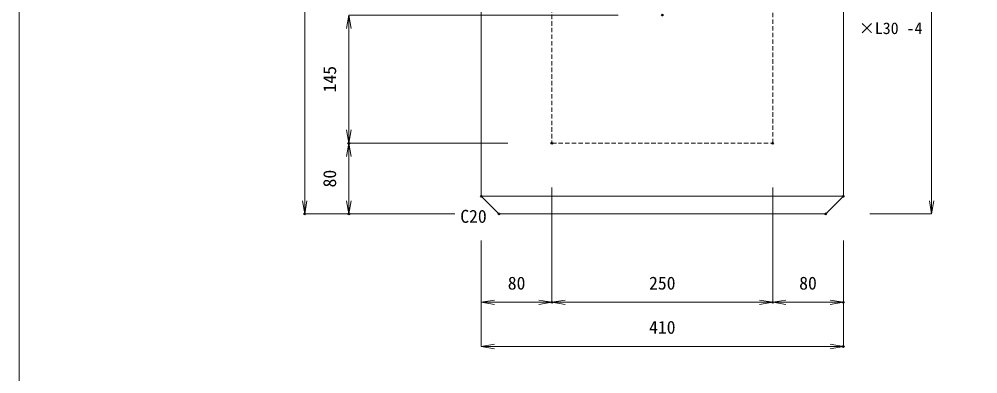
# Model space of a CAD drawing. Units: millimetres, scale not verified. Extents: x -1945 to 1945, y -1349 to 1491.
# Drawn here: x -1945 to -859, y -348 to 53 of the extents above; entities that cross this region are included whole.
import ezdxf
from ezdxf.enums import TextEntityAlignment as Align

# ---------------------------------------------------------------- set-up
doc = ezdxf.new("R2010")
doc.units = ezdxf.units.MM
doc.header["$LTSCALE"] = 10
doc.header["$PDMODE"] = 32
doc.header["$PDSIZE"] = 2
doc.linetypes.add('USER1', pattern=[0.75, 0.5, -0.25])
for name, color, linetype, lineweight in [('0-1_TITLE', 7, 'Continuous', 18), ('0-3_KIJUN', 7, 'USER1', 18), ('0-5_SUNPO_S10', 3, 'Continuous', 18), ('0-9__0-0_0', 7, 'Continuous', 18)]:
    doc.layers.add(name, color=color, linetype=linetype, lineweight=lineweight)
doc.layers.add('0-A__0-2_DEFPOINTS', color=7, linetype='Continuous')
doc.styles.add('ＭＳ ゴシック', font='')
doc.styles.get('ＭＳ ゴシック').set_extended_font_data('MS Gothic')

# ---------------------------------------------------------------- blocks, each defined once
blk = doc.blocks.new('_OPEN')
at = {"layer": '0-9__0-0_0'}
blk.add_line((0, 0), (-1, 0), dxfattribs=at)
blk.add_lwpolyline([(-1, 0.1667), (0, 0), (-1, -0.1667)], dxfattribs=at)
blk = doc.blocks.new('_D6')
at = {"layer": '0-5_SUNPO_S10'}
for p, q in [((553.34, 1333.08), (373.34, 1333.08)), ((373.34, 1318.08), (373.34, 1268.08)), ((493.34, 1253.08), (373.34, 1253.08))]:
    blk.add_line(p, q, dxfattribs=at)
at = {"layer": '0-A__0-2_DEFPOINTS'}
for p in [(603.34, 1333.08), (373.34, 1253.08), (543.34, 1253.08)]:
    blk.add_point(p, dxfattribs=at)
at = {"layer": '0-5_SUNPO_S10', "xscale": 15, "yscale": 15}
for p, rotation in [((373.34, 1333.08), 90), ((373.34, 1253.08), 270)]:
    blk.add_blockref('_OPEN', p, dxfattribs=dict(at, rotation=rotation))
at = {"layer": '0-5_SUNPO_S10', "color": 7, "style": 'ＭＳ ゴシック'}
blk.add_text('80', height=14.66, rotation=90, dxfattribs=at).set_placement((363.34, 1283.08), align=Align.BOTTOM_LEFT)
blk = doc.blocks.new('_D7')
at = {"layer": '0-5_SUNPO_S10'}
for p, q in [((499.23, 1896.08), (323.34, 1896.08)), ((323.34, 1881.08), (323.34, 1268.08)), ((493.34, 1253.08), (323.34, 1253.08))]:
    blk.add_line(p, q, dxfattribs=at)
at = {"layer": '0-A__0-2_DEFPOINTS'}
for p in [(549.23, 1896.08), (323.34, 1253.08), (543.34, 1253.08)]:
    blk.add_point(p, dxfattribs=at)
at = {"layer": '0-5_SUNPO_S10', "xscale": 15, "yscale": 15}
for p, rotation in [((323.34, 1896.08), 90), ((323.34, 1253.08), 270)]:
    blk.add_blockref('_OPEN', p, dxfattribs=dict(at, rotation=rotation))
at = {"layer": '0-5_SUNPO_S10', "color": 7, "style": 'ＭＳ ゴシック'}
blk.add_text('643', height=14.66, rotation=90, dxfattribs=at).set_placement((313.34, 1559.58), align=Align.BOTTOM_LEFT)
blk = doc.blocks.new('_D8')
at = {"layer": '0-5_SUNPO_S10'}
for p, q in [((603.34, 1283.08), (603.34, 1153.08)), ((523.34, 1223.08), (523.34, 1153.08)), ((538.34, 1153.08), (588.34, 1153.08))]:
    blk.add_line(p, q, dxfattribs=at)
at = {"layer": '0-A__0-2_DEFPOINTS'}
for p in [(603.34, 1333.08), (523.34, 1273.08), (603.34, 1153.08)]:
    blk.add_point(p, dxfattribs=at)
at = {"layer": '0-5_SUNPO_S10', "xscale": 15, "yscale": 15, "rotation": 180}
blk.add_blockref('_OPEN', (523.34, 1153.08), dxfattribs=at)
at = {"layer": '0-5_SUNPO_S10', "xscale": 15, "yscale": 15}
blk.add_blockref('_OPEN', (603.34, 1153.08), dxfattribs=at)
at = {"layer": '0-5_SUNPO_S10', "color": 7, "style": 'ＭＳ ゴシック'}
blk.add_text('80', height=14.66, dxfattribs=at).set_placement((553.34, 1163.08), align=Align.BOTTOM_LEFT)
blk = doc.blocks.new('_D9')
at = {"layer": '0-5_SUNPO_S10'}
for p, q in [((603.34, 1283.08), (603.34, 1153.08)), ((853.34, 1283.08), (853.34, 1153.08)), ((618.34, 1153.08), (838.34, 1153.08))]:
    blk.add_line(p, q, dxfattribs=at)
at = {"layer": '0-A__0-2_DEFPOINTS'}
for p in [(603.34, 1333.08), (853.34, 1333.08), (853.34, 1153.08)]:
    blk.add_point(p, dxfattribs=at)
at = {"layer": '0-5_SUNPO_S10', "xscale": 15, "yscale": 15, "rotation": 180}
blk.add_blockref('_OPEN', (603.34, 1153.08), dxfattribs=at)
at = {"layer": '0-5_SUNPO_S10', "xscale": 15, "yscale": 15}
blk.add_blockref('_OPEN', (853.34, 1153.08), dxfattribs=at)
at = {"layer": '0-5_SUNPO_S10', "color": 7, "style": 'ＭＳ ゴシック'}
blk.add_text('250', height=14.66, dxfattribs=at).set_placement((713.34, 1163.08), align=Align.BOTTOM_LEFT)
blk = doc.blocks.new('_D10')
at = {"layer": '0-5_SUNPO_S10'}
for p, q in [((853.34, 1283.08), (853.34, 1153.08)), ((933.34, 1223.08), (933.34, 1153.08)), ((868.34, 1153.08), (918.34, 1153.08))]:
    blk.add_line(p, q, dxfattribs=at)
at = {"layer": '0-A__0-2_DEFPOINTS'}
for p in [(853.34, 1333.08), (933.34, 1273.08), (933.34, 1153.08)]:
    blk.add_point(p, dxfattribs=at)
at = {"layer": '0-5_SUNPO_S10', "xscale": 15, "yscale": 15, "rotation": 180}
blk.add_blockref('_OPEN', (853.34, 1153.08), dxfattribs=at)
at = {"layer": '0-5_SUNPO_S10', "xscale": 15, "yscale": 15}
blk.add_blockref('_OPEN', (933.34, 1153.08), dxfattribs=at)
at = {"layer": '0-5_SUNPO_S10', "color": 7, "style": 'ＭＳ ゴシック'}
blk.add_text('80', height=14.66, dxfattribs=at).set_placement((883.34, 1163.08), align=Align.BOTTOM_LEFT)
blk = doc.blocks.new('_D11')
at = {"layer": '0-5_SUNPO_S10'}
for p, q in [((523.34, 1223.08), (523.34, 1103.08)), ((933.34, 1223.08), (933.34, 1103.08)), ((538.34, 1103.08), (918.34, 1103.08))]:
    blk.add_line(p, q, dxfattribs=at)
at = {"layer": '0-A__0-2_DEFPOINTS'}
for p in [(523.34, 1273.08), (933.34, 1273.08), (933.34, 1103.08)]:
    blk.add_point(p, dxfattribs=at)
at = {"layer": '0-5_SUNPO_S10', "xscale": 15, "yscale": 15, "rotation": 180}
blk.add_blockref('_OPEN', (523.34, 1103.08), dxfattribs=at)
at = {"layer": '0-5_SUNPO_S10', "xscale": 15, "yscale": 15}
blk.add_blockref('_OPEN', (933.34, 1103.08), dxfattribs=at)
at = {"layer": '0-5_SUNPO_S10', "color": 7, "style": 'ＭＳ ゴシック'}
blk.add_text('410', height=14.66, dxfattribs=at).set_placement((713.34, 1113.08), align=Align.BOTTOM_LEFT)
blk = doc.blocks.new('_D24')
at = {"layer": '0-5_SUNPO_S10'}
for p, q in [((958.34, 1833.98), (1033.34, 1833.98)), ((1033.34, 1268.08), (1033.34, 1818.98)), ((963.34, 1253.08), (1033.34, 1253.08))]:
    blk.add_line(p, q, dxfattribs=at)
at = {"layer": '0-A__0-2_DEFPOINTS'}
for p in [(908.34, 1833.98), (1033.34, 1833.98), (913.34, 1253.08)]:
    blk.add_point(p, dxfattribs=at)
at = {"layer": '0-5_SUNPO_S10', "xscale": 15, "yscale": 15}
for p, rotation in [((1033.34, 1833.98), 90), ((1033.34, 1253.08), 270)]:
    blk.add_blockref('_OPEN', p, dxfattribs=dict(at, rotation=rotation))
at = {"layer": '0-5_SUNPO_S10', "color": 7, "style": 'ＭＳ ゴシック'}
blk.add_text('581', height=14.66, rotation=90, dxfattribs=at).set_placement((1023.34, 1528.53), align=Align.BOTTOM_LEFT)
blk = doc.blocks.new('_D27')
at = {"layer": '0-5_SUNPO_S10'}
for p, q in [((678.34, 1478.08), (373.34, 1478.08)), ((373.34, 1463.08), (373.34, 1348.08)), ((553.34, 1333.08), (373.34, 1333.08))]:
    blk.add_line(p, q, dxfattribs=at)
at = {"layer": '0-A__0-2_DEFPOINTS'}
for p in [(728.34, 1478.08), (373.34, 1333.08), (603.34, 1333.08)]:
    blk.add_point(p, dxfattribs=at)
at = {"layer": '0-5_SUNPO_S10', "xscale": 15, "yscale": 15}
for p, rotation in [((373.34, 1478.08), 90), ((373.34, 1333.08), 270)]:
    blk.add_blockref('_OPEN', p, dxfattribs=dict(at, rotation=rotation))
at = {"layer": '0-5_SUNPO_S10', "color": 7, "style": 'ＭＳ ゴシック'}
blk.add_text('145', height=14.66, rotation=90, dxfattribs=at).set_placement((363.34, 1390.58), align=Align.BOTTOM_LEFT)

msp = doc.modelspace()

# ---------------------------------------------------------------- linework, layer by layer
at = {"layer": '0-1_TITLE', "color": 2}
msp.add_lwpolyline([(-1945, -1349.16), (1945, -1349.16), (1945, 1490.84), (-1945, 1490.84)], close=True, dxfattribs=at)
at = {"layer": '0-3_KIJUN', "linetype": 'Continuous'}
msp.add_line((-1421.66, -146.92), (-1011.66, -146.92), dxfattribs=at)
msp.add_lwpolyline([(-1091.66, 336.08), (-1036.66, 336.08), (-1011.66, 311.08), (-1011.66, -146.92), (-1031.66, -166.92), (-1401.66, -166.92), (-1421.66, -146.92), (-1421.66, 311.08), (-1396.66, 336.08), (-1341.66, 336.08), (-1341.66, 286.08), (-1336.66, 178.08)], dxfattribs=at)
at = {"layer": '0-3_KIJUN'}
msp.add_lwpolyline([(-1341.66, 336.08), (-1341.66, -86.92), (-1091.66, -86.92), (-1091.66, 336.08)], dxfattribs=at)

# ---------------------------------------------------------------- block references
at = {"layer": '0-5_SUNPO_S10'}
for name in ['_D7', '_D24', '_D27', '_D6', '_D8', '_D9', '_D10', '_D11']:
    msp.add_blockref(name, (-1945, -1420), dxfattribs=at)

# ---------------------------------------------------------------- texts
at = {"layer": '0-5_SUNPO_S10', "color": 7, "style": 'ＭＳ ゴシック'}
for s, height, p in [('×L30 -4', 13.2, (-993.98, 32.62)), ('×L30 -4', 13.2, (-993.98, 32.62)), ('C20', 14.66, (-1445.48, -181.36))]:
    msp.add_text(s, height=height, dxfattribs=at).set_placement(p, align=Align.BOTTOM_LEFT)

doc.saveas('drawing.dxf')
